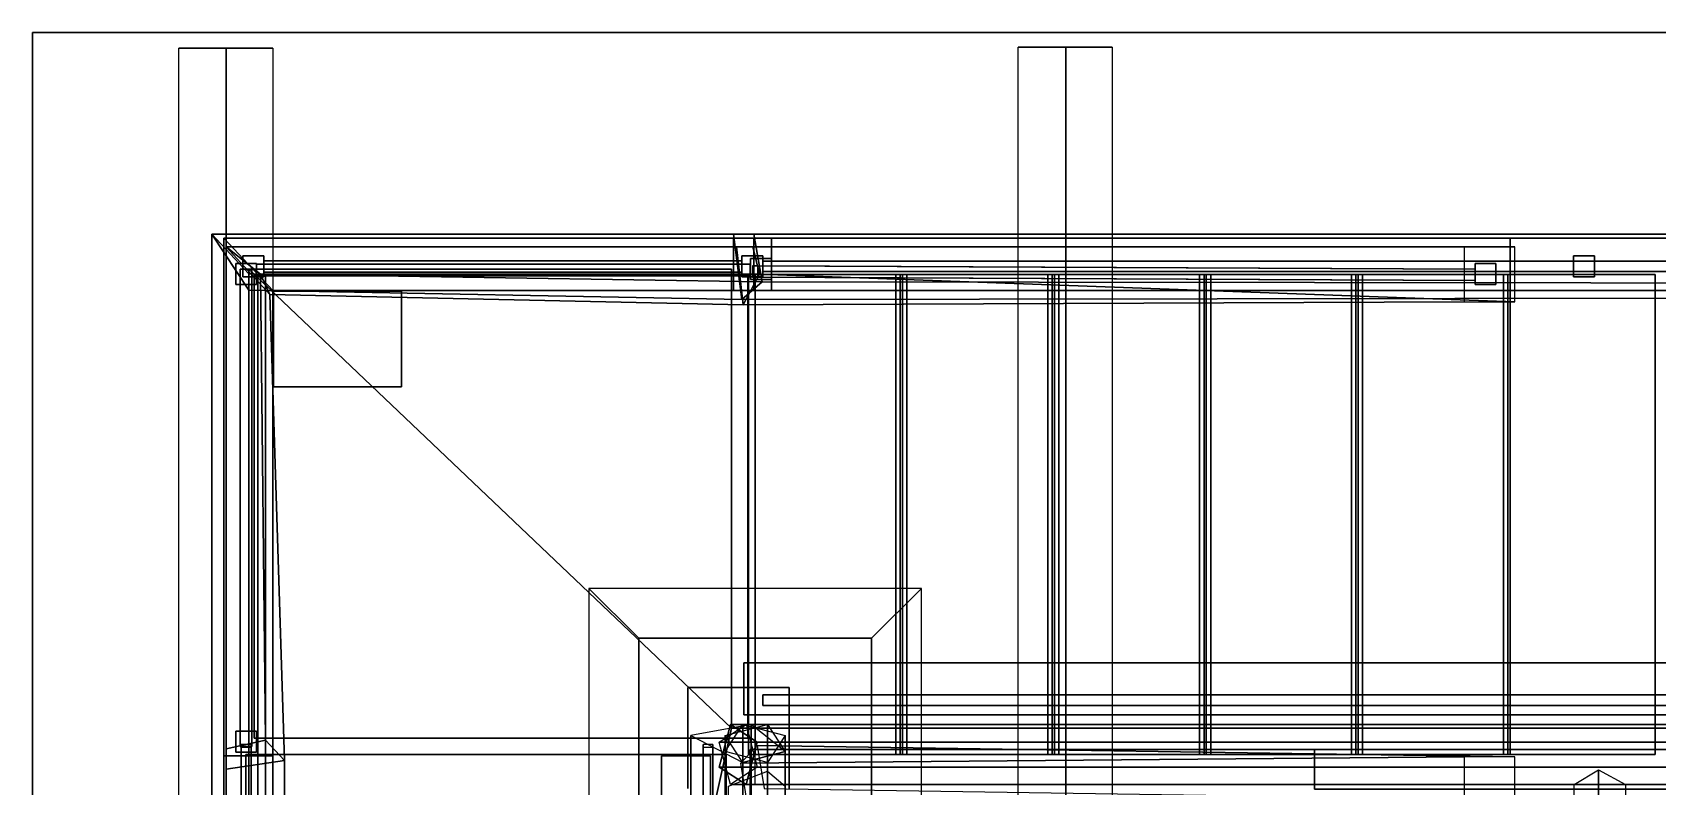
# Model space of a CAD drawing. Extents: x -2.11 to 2.11, y -2.11 to 2.11.
# Drawn here: x -2.111 to 0.096, y 1.086 to 2.111 of the extents above; entities that cross this region are included whole.
import ezdxf

# ---------------------------------------------------------------- set-up
doc = ezdxf.new("R2010")
doc.units = 0

msp = doc.modelspace()

# ---------------------------------------------------------------- linework, layer by layer
for points in [[(-2.1109, 2.1109, 8.2671), (2.1109, 2.1109, 8.2671), (2.1109, -2.111, 8.2671), (-2.1109, -2.111, 8.2671)], [(-2.1109, 2.1109, 8.3197), (-2.1109, 2.1109, 8.2671), (-2.1109, -2.111, 8.2671), (-2.1109, -2.111, 8.3197)], [(-2.1109, 2.1109, 8.2671), (-2.1109, 2.1109, 8.3197), (2.1109, 2.1109, 8.3197), (2.1109, 2.1109, 8.2671)], [(2.1109, 2.1109, 8.3197), (-2.1109, 2.1109, 8.3197), (-2.1109, -2.111, 8.3197), (2.1109, -2.111, 8.3197)], [(-1.9124, -2.0859, 8.2575), (-1.9124, 2.0894, 8.2575), (-1.8478, 2.0894, 8.2093), (-1.8478, -2.0859, 8.2093)], [(-1.8478, 2.0894, 8.2093), (-1.9124, 2.0894, 8.2575), (-1.7847, 2.0894, 8.2575)], [(-1.8478, -2.0859, 8.2093), (-1.8478, 2.0894, 8.2093), (-1.7847, 2.0894, 8.2575), (-1.7847, -2.0859, 8.2575)], [(-0.7723, -2.0845, 8.2635), (-0.7723, 2.0908, 8.2635), (-0.7076, 2.0908, 8.2152), (-0.7076, -2.0845, 8.2152)], [(-0.7076, 2.0908, 8.2152), (-0.7723, 2.0908, 8.2635), (-0.6445, 2.0908, 8.2635)], [(-0.7076, -2.0845, 8.2152), (-0.7076, 2.0908, 8.2152), (-0.6445, 2.0908, 8.2635), (-0.6445, -2.0845, 8.2635)], [(-1.1312, 1.8369, 6.4598), (-1.8674, 1.8369, 6.4598), (-1.8171, 1.7829, 6.4799), (-1.1199, 1.772, 6.4758)], [(-1.1588, 1.8369, 6.4155), (-1.8674, 1.8369, 6.4115), (-1.8674, 1.8369, 6.4598), (-1.1312, 1.8369, 6.4598)], [(-1.1475, 1.7479, 6.4332), (-1.8171, 1.7606, 6.4568), (-1.8674, 1.8369, 6.4115), (-1.1588, 1.8369, 6.4155)], [(-1.8674, 1.8369, 6.4598), (-1.8674, -1.8728, 6.4598), (-1.8171, -1.7767, 6.4799), (-1.8171, 1.7829, 6.4799)], [(-1.8674, 1.8369, 6.4115), (-1.8674, -1.8728, 6.4115), (-1.8674, -1.8728, 6.4598), (-1.8674, 1.8369, 6.4598)], [(-1.8171, 1.7606, 6.4568), (-1.8171, -1.7767, 6.4568), (-1.8674, -1.8728, 6.4115), (-1.8674, 1.8369, 6.4115)], [(1.1003, 1.8369, 5.1069), (-1.1588, 1.8369, 6.4155), (-1.1312, 1.8369, 6.4598), (1.1305, 1.8369, 5.1504)], [(1.1116, 1.751, 5.1237), (-1.1475, 1.7479, 6.4332), (-1.1588, 1.8369, 6.4155), (1.1003, 1.8369, 5.1069)], [(1.1305, 1.8369, 5.1504), (-1.1312, 1.8369, 6.4598), (-1.1199, 1.772, 6.4758), (1.1305, 1.7691, 5.1672)], [(-1.1074, 1.8312, 1.8021), (-1.8513, 1.8312, 1.8021), (-1.7846, 1.7604, 1.8021), (-1.1074, 1.7604, 1.8021)], [(-1.1074, 1.8312, 1.7404), (-1.8513, 1.8312, 1.7378), (-1.8513, 1.8312, 1.8021), (-1.1074, 1.8312, 1.8021)], [(-1.1074, 1.7604, 1.7404), (-1.7846, 1.7604, 1.7378), (-1.8513, 1.8312, 1.7378), (-1.1074, 1.8312, 1.7404)], [(-1.8513, 1.8312, 1.8021), (-1.8513, 1.1276, 1.8021), (-1.7846, 1.1276, 1.8021), (-1.7846, 1.7604, 1.8021)], [(-1.8513, 1.8312, 1.7378), (-1.8513, 1.1276, 1.742), (-1.8513, 1.1276, 1.8021), (-1.8513, 1.8312, 1.8021)], [(-1.7846, 1.7604, 1.7378), (-1.7846, 1.1276, 1.742), (-1.8513, 1.1276, 1.742), (-1.8513, 1.8312, 1.7378)], [(-1.1312, 1.8312, 7.0367), (-1.8513, 1.8312, 7.0367), (-1.7846, 1.7604, 7.0367), (-1.1312, 1.7604, 7.0367)], [(-1.1588, 1.8312, 6.9723), (-1.8513, 1.8312, 6.9723), (-1.8513, 1.8312, 7.0367), (-1.1312, 1.8312, 7.0367)], [(-1.1588, 1.7604, 6.9723), (-1.7846, 1.7604, 6.9723), (-1.8513, 1.8312, 6.9723), (-1.1588, 1.8312, 6.9723)], [(-1.8513, 1.8312, 7.0367), (-1.8513, -1.8234, 7.0367), (-1.7846, -1.7585, 7.0367), (-1.7846, 1.7604, 7.0367)], [(-1.8513, 1.8312, 6.9723), (-1.8513, -1.8234, 6.9723), (-1.8513, -1.8234, 7.0367), (-1.8513, 1.8312, 7.0367)], [(-1.7846, 1.7604, 6.9723), (-1.7846, -1.7585, 6.9723), (-1.8513, -1.8234, 6.9723), (-1.8513, 1.8312, 6.9723)], [(-1.1328, 1.8195, 1.2243), (-1.8479, 1.8195, 1.2254), (-1.8012, 1.7824, 1.2454), (-1.1235, 1.7824, 1.2428)], [(-1.1551, 1.8195, 1.1796), (-1.8479, 1.8195, 1.177), (-1.8479, 1.8195, 1.2254), (-1.1328, 1.8195, 1.2243)], [(-1.1459, 1.7405, 1.1981), (-1.7888, 1.7546, 1.197), (-1.8479, 1.8195, 1.177), (-1.1551, 1.8195, 1.1796)], [(-1.8479, 1.8195, 1.2254), (-1.8479, 1.1375, 1.2236), (-1.7944, 1.1493, 1.2412), (-1.8012, 1.7824, 1.2454)], [(-1.8479, 1.8195, 1.177), (-1.8479, 1.1095, 1.1812), (-1.8479, 1.1375, 1.2236), (-1.8479, 1.8195, 1.2254)], [(-1.7888, 1.7546, 1.197), (-1.7685, 1.1213, 1.1988), (-1.8479, 1.1095, 1.1812), (-1.8479, 1.8195, 1.177)], [(1.11, 1.8312, 5.6766), (-1.1588, 1.8312, 6.9723), (-1.1312, 1.8312, 7.0367), (1.1377, 1.8312, 5.728)], [(1.11, 1.7604, 5.6766), (-1.1588, 1.7604, 6.9723), (-1.1588, 1.8312, 6.9723), (1.11, 1.8312, 5.6766)], [(-0.1666, 1.8195, 0.6715), (-1.1551, 1.8195, 1.1796), (-1.1328, 1.8195, 1.2243), (-0.0979, 1.8195, 0.6715)], [(-0.1666, 1.7446, 0.6715), (-1.1459, 1.7405, 1.1981), (-1.1551, 1.8195, 1.1796), (-0.1666, 1.8195, 0.6715)], [(-0.0979, 1.8195, 0.6715), (-1.1328, 1.8195, 1.2243), (-1.1235, 1.7824, 1.2428), (-0.0979, 1.7446, 0.6715)], [(1.1377, 1.8312, 5.728), (-1.1312, 1.8312, 7.0367), (-1.1312, 1.7604, 7.0367), (1.1377, 1.7604, 5.728)], [(-0.1044, 1.8312, 1.2131), (-1.1074, 1.8312, 1.8021), (-1.1074, 1.7604, 1.8021), (-0.1044, 1.7604, 1.2131)], [(-0.1044, 1.8312, 1.1499), (-1.1074, 1.8312, 1.7404), (-1.1074, 1.8312, 1.8021), (-0.1044, 1.8312, 1.2131)], [(-0.1044, 1.7604, 1.1499), (-1.1074, 1.7604, 1.7404), (-1.1074, 1.8312, 1.7404), (-0.1044, 1.8312, 1.1499)], [(-0.1044, 1.7604, 1.2131), (-0.1044, 1.7604, 1.1499), (-0.1044, 1.8312, 1.1499), (-0.1044, 1.8312, 1.2131)], [(-1.835, 1.7684, 1.2166), (-1.835, 1.7684, 1.7378), (-1.835, 1.7968, 1.7378), (-1.835, 1.7968, 1.2166)], [(-1.8066, 1.7968, 1.7378), (-1.8066, 1.7968, 1.2166), (-1.835, 1.7968, 1.2166), (-1.835, 1.7968, 1.7378)], [(-1.8287, 1.7891, 1.3103), (-1.8287, 1.1405, 1.3103), (-1.8287, 1.1405, 1.4515), (-1.8287, 1.7891, 1.4515)], [(-1.8287, 1.7891, 1.4515), (-1.8287, 1.1405, 1.4515), (-1.813, 1.1405, 1.4515), (-1.813, 1.7891, 1.4515)], [(-1.8287, 1.1405, 1.3103), (-1.8287, 1.7891, 1.3103), (-1.813, 1.7891, 1.3103), (-1.813, 1.1405, 1.3103)], [(-1.8287, 1.1405, 1.4877), (-1.8287, 1.7891, 1.4877), (-1.813, 1.7891, 1.4877), (-1.813, 1.1405, 1.4877)], [(-1.8287, 1.7891, 1.629), (-1.8287, 1.1405, 1.629), (-1.813, 1.1405, 1.629), (-1.813, 1.7891, 1.629)], [(-1.8287, 1.7891, 1.4877), (-1.8287, 1.1405, 1.4877), (-1.8287, 1.1405, 1.629), (-1.8287, 1.7891, 1.629)], [(-1.8253, 1.7787, 6.4747), (-1.8253, 1.7787, 7.0103), (-1.8253, 1.8071, 7.0103), (-1.8253, 1.8071, 6.4653)], [(-1.7969, 1.8071, 7.0103), (-1.7969, 1.8071, 6.464), (-1.8253, 1.8071, 6.4653), (-1.8253, 1.8071, 7.0103)], [(-1.8171, -1.7767, 6.4449), (-1.8171, -1.7767, 6.5051), (-1.8171, 1.7892, 6.5051), (-1.8171, 1.7892, 6.4449)], [(-1.8171, 1.7892, 6.4449), (-1.8171, 1.7892, 6.5051), (-1.1615, 1.7892, 6.5051), (-1.1615, 1.7892, 6.4449)], [(-1.1615, 1.7892, 6.4449), (-1.1615, 1.1656, 6.4449), (-1.8171, 1.7892, 6.4449)], [(-1.1615, 1.1656, 6.5051), (-1.1615, 1.7892, 6.5051), (-1.8171, 1.7892, 6.5051)], [(-1.8171, 1.7892, 6.4449), (-1.1615, 1.1656, 6.4449), (-1.8171, -1.7767, 6.4449)], [(-1.8171, 1.7892, 6.5051), (-1.8171, -1.7767, 6.5051), (-1.1615, 1.1656, 6.5051)], [(-1.813, 1.7891, 1.4515), (-1.813, 1.1405, 1.4515), (-1.813, 1.1405, 1.3103), (-1.813, 1.7891, 1.3103)], [(-1.813, 1.7891, 1.629), (-1.813, 1.1405, 1.629), (-1.813, 1.1405, 1.4877), (-1.813, 1.7891, 1.4877)], [(-1.8066, 1.7968, 1.2166), (-1.8066, 1.7968, 1.7378), (-1.8066, 1.7684, 1.7378), (-1.8066, 1.7684, 1.2166)], [(-1.8066, 1.7801, 1.4768), (-1.1364, 1.7801, 1.4768), (-1.1364, 1.7958, 1.4768), (-1.8066, 1.7958, 1.4768)], [(-1.8066, 1.7958, 1.4768), (-1.1364, 1.7958, 1.4768), (-1.1364, 1.7958, 1.3356), (-1.8066, 1.7958, 1.3356)], [(-1.1364, 1.7801, 1.3356), (-1.8066, 1.7801, 1.3356), (-1.8066, 1.7958, 1.3356), (-1.1364, 1.7958, 1.3356)], [(-1.1364, 1.7801, 1.513), (-1.8066, 1.7801, 1.513), (-1.8066, 1.7958, 1.513), (-1.1364, 1.7958, 1.513)], [(-1.8066, 1.7958, 1.6543), (-1.1364, 1.7958, 1.6543), (-1.1364, 1.7958, 1.513), (-1.8066, 1.7958, 1.513)], [(-1.8066, 1.7801, 1.6543), (-1.1364, 1.7801, 1.6543), (-1.1364, 1.7958, 1.6543), (-1.8066, 1.7958, 1.6543)], [(-1.7969, 1.8071, 6.464), (-1.7969, 1.8071, 7.0103), (-1.7969, 1.7787, 7.0103), (-1.7969, 1.7787, 6.4763)], [(-1.7969, 1.785, 6.7113), (-1.1476, 1.785, 6.7113), (-1.1476, 1.8007, 6.7113), (-1.7969, 1.8007, 6.7113)], [(-1.7969, 1.8007, 6.7113), (-1.1476, 1.8007, 6.7113), (-1.1476, 1.8007, 6.57), (-1.7969, 1.8007, 6.57)], [(-1.1476, 1.785, 6.57), (-1.7969, 1.785, 6.57), (-1.7969, 1.8007, 6.57), (-1.1476, 1.8007, 6.57)], [(-1.1476, 1.785, 6.7475), (-1.7969, 1.785, 6.7475), (-1.7969, 1.8007, 6.7475), (-1.1476, 1.8007, 6.7475)], [(-1.7969, 1.8007, 6.8887), (-1.1476, 1.8007, 6.8887), (-1.1476, 1.8007, 6.7475), (-1.7969, 1.8007, 6.7475)], [(-1.7969, 1.785, 6.8887), (-1.1476, 1.785, 6.8887), (-1.1476, 1.8007, 6.8887), (-1.7969, 1.8007, 6.8887)], [(-1.1615, 1.7892, 6.4449), (-1.1615, 1.7892, 6.5051), (-1.1615, 1.1656, 6.5051), (-1.1615, 1.1656, 6.4449)], [(-1.1476, 1.7787, 6.4516), (-1.1476, 1.7787, 7.0103), (-1.1476, 1.8071, 7.0103), (-1.1476, 1.8071, 6.4516)], [(-1.1192, 1.8071, 7.0103), (-1.1192, 1.8071, 6.4516), (-1.1476, 1.8071, 6.4516), (-1.1476, 1.8071, 7.0103)], [(-1.1358, 1.7752, 1.2166), (-1.1358, 1.7752, 1.7404), (-1.1358, 1.8036, 1.7404), (-1.1358, 1.8036, 1.2166)], [(-1.1074, 1.8036, 1.7404), (-1.1074, 1.8036, 1.2166), (-1.1358, 1.8036, 1.2166), (-1.1358, 1.8036, 1.7404)], [(-1.1332, 1.7782, 1.5594), (-0.1519, 1.7737, 0.9824), (-0.1519, 1.7894, 0.9824), (-1.1332, 1.7939, 1.5594)], [(-1.1332, 1.7939, 1.5594), (-0.1519, 1.7894, 0.9824), (-0.1519, 1.7894, 0.8286), (-1.1258, 1.7939, 1.4027)], [(-0.1519, 1.7737, 0.8286), (-1.1258, 1.7782, 1.4027), (-1.1258, 1.7939, 1.4027), (-0.1519, 1.7894, 0.8286)], [(-1.1192, 1.8071, 6.4516), (-1.1192, 1.8071, 7.0103), (-1.1192, 1.7787, 7.0103), (-1.1192, 1.7787, 6.4516)], [(-1.1192, 1.7999, 6.8836), (1.1114, 1.7999, 5.5689), (1.1114, 1.7999, 5.4279), (-1.1192, 1.7999, 6.7406)], [(-1.1192, 1.7999, 6.7406), (1.1114, 1.7999, 5.4279), (1.1114, 1.7858, 5.4279), (-1.1192, 1.7858, 6.7406)], [(1.1114, 1.7999, 5.5689), (-1.1192, 1.7999, 6.8836), (-1.1192, 1.7858, 6.8836), (1.1114, 1.7858, 5.5689)], [(-1.1192, 1.7999, 6.6967), (1.1114, 1.7999, 5.3819), (1.1114, 1.7999, 5.2409), (-1.1192, 1.7999, 6.5537)], [(-1.1192, 1.7999, 6.5537), (1.1114, 1.7999, 5.2409), (1.1114, 1.7858, 5.2409), (-1.1192, 1.7858, 6.5537)], [(1.1114, 1.7999, 5.3819), (-1.1192, 1.7999, 6.6967), (-1.1192, 1.7858, 6.6967), (1.1114, 1.7858, 5.3819)], [(-1.1074, 1.8036, 1.2166), (-1.1074, 1.8036, 1.7404), (-1.1074, 1.7752, 1.7404), (-1.1074, 1.7752, 1.2166)], [(-0.1519, 1.7684, 0.6715), (-0.1519, 1.7684, 1.1788), (-0.1519, 1.7968, 1.1779), (-0.1519, 1.7968, 0.6715)], [(-0.1235, 1.7968, 1.1617), (-0.1235, 1.7968, 0.6715), (-0.1519, 1.7968, 0.6715), (-0.1519, 1.7968, 1.1779)], [(-0.1235, 1.7968, 0.6715), (-0.1235, 1.7968, 1.1617), (-0.1235, 1.7684, 1.1617), (-0.1235, 1.7684, 0.6715)], [(-0.0181, 1.7787, 5.8059), (-0.0181, 1.7787, 6.356), (-0.0181, 1.8071, 6.356), (-0.0181, 1.8071, 5.8059)], [(0.0103, 1.8071, 6.356), (0.0103, 1.8071, 5.8059), (-0.0181, 1.8071, 5.8059), (-0.0181, 1.8071, 6.356)], [(0.0103, 1.8071, 5.8059), (0.0103, 1.8071, 6.356), (0.0103, 1.7787, 6.356), (0.0103, 1.7787, 5.8059)], [(-1.8066, 1.7684, 1.2166), (-1.8066, 1.7684, 1.7378), (-1.835, 1.7684, 1.7378), (-1.835, 1.7684, 1.2166)], [(-1.7969, 1.7787, 6.4763), (-1.7969, 1.7787, 7.0103), (-1.8253, 1.7787, 7.0103), (-1.8253, 1.7787, 6.4747)], [(-1.1475, 1.7479, 6.4332), (-1.1199, 1.772, 6.4758), (-1.8171, 1.7829, 6.4799), (-1.8171, 1.7606, 6.4568)], [(-1.8051, 1.7787, 6.7456), (-1.8051, -1.7748, 6.7456), (-1.817, -1.7748, 6.7456), (-1.817, 1.7787, 6.7456)], [(-1.817, 1.7787, 6.7456), (-1.817, -1.7748, 6.7456), (-1.817, -1.7748, 6.8845), (-1.817, 1.7787, 6.8845)], [(-1.8051, -1.7748, 6.8845), (-1.8051, 1.7787, 6.8845), (-1.817, 1.7787, 6.8845), (-1.817, -1.7748, 6.8845)], [(-1.8051, 1.7787, 6.5706), (-1.8051, -1.7748, 6.5706), (-1.817, -1.7748, 6.5706), (-1.817, 1.7787, 6.5706)], [(-1.817, 1.7787, 6.5706), (-1.817, -1.7748, 6.5706), (-1.817, -1.7748, 6.7095), (-1.817, 1.7787, 6.7095)], [(-1.8051, -1.7748, 6.7095), (-1.8051, 1.7787, 6.7095), (-1.817, 1.7787, 6.7095), (-1.817, -1.7748, 6.7095)], [(-1.1393, 1.7818, 1.1793), (-1.1393, 1.1517, 1.1793), (-1.8099, 1.1517, 1.1793), (-1.8099, 1.7818, 1.1793)], [(-1.8099, 1.1517, 1.1793), (-1.7944, 1.1517, 1.236), (-1.7944, 1.7818, 1.236), (-1.8099, 1.7818, 1.1793)], [(-1.8099, 1.7818, 1.1793), (-1.7944, 1.7818, 1.236), (-1.1393, 1.7818, 1.236), (-1.1393, 1.7818, 1.1793)], [(-1.8066, 1.7801, 1.3356), (-1.1364, 1.7801, 1.3356), (-1.1364, 1.7801, 1.4768), (-1.8066, 1.7801, 1.4768)], [(-1.8066, 1.7801, 1.513), (-1.1364, 1.7801, 1.513), (-1.1364, 1.7801, 1.6543), (-1.8066, 1.7801, 1.6543)], [(-1.8051, 1.7787, 6.8845), (-1.8051, -1.7748, 6.8845), (-1.8051, -1.7748, 6.7456), (-1.8051, 1.7787, 6.7456)], [(-1.8051, 1.7787, 6.7095), (-1.8051, -1.7748, 6.7095), (-1.8051, -1.7748, 6.5706), (-1.8051, 1.7787, 6.5706)], [(-1.1235, 1.7824, 1.2428), (-1.8012, 1.7824, 1.2454), (-1.7888, 1.7546, 1.197), (-1.1459, 1.7405, 1.1981)], [(-1.8012, 1.7824, 1.2454), (-1.7944, 1.1493, 1.2412), (-1.7685, 1.1213, 1.1988), (-1.7888, 1.7546, 1.197)], [(-1.7969, 1.785, 6.57), (-1.1476, 1.785, 6.57), (-1.1476, 1.785, 6.7113), (-1.7969, 1.785, 6.7113)], [(-1.7969, 1.785, 6.7475), (-1.1476, 1.785, 6.7475), (-1.1476, 1.785, 6.8887), (-1.7969, 1.785, 6.8887)], [(-1.1393, 1.1517, 1.236), (-1.1393, 1.7818, 1.236), (-1.7944, 1.7818, 1.236), (-1.7944, 1.1517, 1.236)], [(-1.1192, 1.7787, 6.4516), (-1.1192, 1.7787, 7.0103), (-1.1476, 1.7787, 7.0103), (-1.1476, 1.7787, 6.4516)], [(1.1305, 1.7691, 5.1672), (-1.1199, 1.772, 6.4758), (-1.1475, 1.7479, 6.4332), (1.1116, 1.751, 5.1237)], [(-0.0979, 1.7446, 0.6715), (-1.1235, 1.7824, 1.2428), (-1.1459, 1.7405, 1.1981), (-0.1666, 1.7446, 0.6715)], [(-1.1393, 1.7818, 1.1793), (-1.1393, 1.7818, 1.236), (-1.1393, 1.1517, 1.236), (-1.1393, 1.1517, 1.1793)], [(-1.1386, 1.1295, 6.3999), (-1.1386, 1.782, 6.3999), (-0.9384, 1.782, 6.3999), (-0.9384, 1.1295, 6.3999)], [(-1.1386, 1.1295, 6.3999), (-1.1386, 1.1295, 6.4494), (-1.1386, 1.782, 6.4494), (-1.1386, 1.782, 6.3999)], [(-1.1386, 1.782, 6.4494), (-1.1386, 1.1295, 6.4494), (-0.9384, 1.1295, 6.4494), (-0.9384, 1.782, 6.4494)], [(-1.1386, 1.782, 6.3999), (-1.1386, 1.782, 6.4494), (-0.9384, 1.782, 6.4494), (-0.9384, 1.782, 6.3999)], [(-1.1074, 1.7752, 1.2166), (-1.1074, 1.7752, 1.7404), (-1.1358, 1.7752, 1.7404), (-1.1358, 1.7752, 1.2166)], [(-1.1258, 1.7782, 1.4027), (-0.1519, 1.7737, 0.8286), (-0.1519, 1.7737, 0.9824), (-1.1332, 1.7782, 1.5594)], [(-0.9294, 1.7819, 1.1298), (-0.9294, 1.1295, 1.1298), (-1.1296, 1.1295, 1.1298), (-1.1296, 1.7819, 1.1298)], [(-1.1296, 1.1295, 1.1298), (-1.1296, 1.1295, 1.1793), (-1.1296, 1.7819, 1.1793), (-1.1296, 1.7819, 1.1298)], [(-1.1296, 1.7819, 1.1298), (-1.1296, 1.7819, 1.1793), (-0.9294, 1.7819, 1.1793), (-0.9294, 1.7819, 1.1298)], [(-0.9294, 1.1295, 1.1793), (-0.9294, 1.7819, 1.1793), (-1.1296, 1.7819, 1.1793), (-1.1296, 1.1295, 1.1793)], [(-1.1192, 1.7858, 6.7406), (1.1114, 1.7858, 5.4279), (1.1114, 1.7858, 5.5689), (-1.1192, 1.7858, 6.8836)], [(-1.1192, 1.7858, 6.5537), (1.1114, 1.7858, 5.2409), (1.1114, 1.7858, 5.3819), (-1.1192, 1.7858, 6.6967)], [(-0.9384, 1.782, 6.3999), (-0.9384, 1.782, 6.4494), (-0.9384, 1.1295, 6.4494), (-0.9384, 1.1295, 6.3999)], [(-0.9324, 1.1295, 6.2762), (-0.9324, 1.782, 6.2762), (-0.7321, 1.782, 6.2762), (-0.7321, 1.1295, 6.2762)], [(-0.9324, 1.1295, 6.2762), (-0.9324, 1.1295, 6.3257), (-0.9324, 1.782, 6.3257), (-0.9324, 1.782, 6.2762)], [(-0.9324, 1.782, 6.3257), (-0.9324, 1.1295, 6.3257), (-0.7321, 1.1295, 6.3257), (-0.7321, 1.782, 6.3257)], [(-0.9324, 1.782, 6.2762), (-0.9324, 1.782, 6.3257), (-0.7321, 1.782, 6.3257), (-0.7321, 1.782, 6.2762)], [(-0.9294, 1.7819, 1.1298), (-0.9294, 1.7819, 1.1793), (-0.9294, 1.1295, 1.1793), (-0.9294, 1.1295, 1.1298)], [(-0.7231, 1.7819, 1.016), (-0.7231, 1.1295, 1.016), (-0.9234, 1.1295, 1.016), (-0.9234, 1.7819, 1.016)], [(-0.9234, 1.1295, 1.016), (-0.9234, 1.1295, 1.0655), (-0.9234, 1.7819, 1.0655), (-0.9234, 1.7819, 1.016)], [(-0.9234, 1.7819, 1.016), (-0.9234, 1.7819, 1.0655), (-0.7231, 1.7819, 1.0655), (-0.7231, 1.7819, 1.016)], [(-0.7231, 1.1295, 1.0655), (-0.7231, 1.7819, 1.0655), (-0.9234, 1.7819, 1.0655), (-0.9234, 1.1295, 1.0655)], [(-0.7321, 1.782, 6.2762), (-0.7321, 1.782, 6.3257), (-0.7321, 1.1295, 6.3257), (-0.7321, 1.1295, 6.2762)], [(-0.7261, 1.1295, 6.1525), (-0.7261, 1.782, 6.1525), (-0.5259, 1.782, 6.1525), (-0.5259, 1.1295, 6.1525)], [(-0.7261, 1.1295, 6.1525), (-0.7261, 1.1295, 6.202), (-0.7261, 1.782, 6.202), (-0.7261, 1.782, 6.1525)], [(-0.7261, 1.782, 6.202), (-0.7261, 1.1295, 6.202), (-0.5259, 1.1295, 6.202), (-0.5259, 1.782, 6.202)], [(-0.7261, 1.782, 6.1525), (-0.7261, 1.782, 6.202), (-0.5259, 1.782, 6.202), (-0.5259, 1.782, 6.1525)], [(-0.7231, 1.7819, 1.016), (-0.7231, 1.7819, 1.0655), (-0.7231, 1.1295, 1.0655), (-0.7231, 1.1295, 1.016)], [(-0.5169, 1.7819, 0.9022), (-0.5169, 1.1295, 0.9022), (-0.7171, 1.1295, 0.9022), (-0.7171, 1.7819, 0.9022)], [(-0.7171, 1.1295, 0.9022), (-0.7171, 1.1295, 0.9517), (-0.7171, 1.7819, 0.9517), (-0.7171, 1.7819, 0.9022)], [(-0.7171, 1.7819, 0.9022), (-0.7171, 1.7819, 0.9517), (-0.5169, 1.7819, 0.9517), (-0.5169, 1.7819, 0.9022)], [(-0.5169, 1.1295, 0.9517), (-0.5169, 1.7819, 0.9517), (-0.7171, 1.7819, 0.9517), (-0.7171, 1.1295, 0.9517)], [(-0.5259, 1.782, 6.1525), (-0.5259, 1.782, 6.202), (-0.5259, 1.1295, 6.202), (-0.5259, 1.1295, 6.1525)], [(-0.5199, 1.1295, 6.0288), (-0.5199, 1.782, 6.0288), (-0.3196, 1.782, 6.0288), (-0.3196, 1.1295, 6.0288)], [(-0.5199, 1.1295, 6.0288), (-0.5199, 1.1295, 6.0783), (-0.5199, 1.782, 6.0783), (-0.5199, 1.782, 6.0288)], [(-0.5199, 1.782, 6.0783), (-0.5199, 1.1295, 6.0783), (-0.3196, 1.1295, 6.0783), (-0.3196, 1.782, 6.0783)], [(-0.5199, 1.782, 6.0288), (-0.5199, 1.782, 6.0783), (-0.3196, 1.782, 6.0783), (-0.3196, 1.782, 6.0288)], [(-0.5169, 1.7819, 0.9022), (-0.5169, 1.7819, 0.9517), (-0.5169, 1.1295, 0.9517), (-0.5169, 1.1295, 0.9022)], [(-0.3106, 1.7819, 0.7884), (-0.3106, 1.1295, 0.7884), (-0.5109, 1.1295, 0.7884), (-0.5109, 1.7819, 0.7884)], [(-0.5109, 1.1295, 0.7884), (-0.5109, 1.1295, 0.8379), (-0.5109, 1.7819, 0.8379), (-0.5109, 1.7819, 0.7884)], [(-0.5109, 1.7819, 0.7884), (-0.5109, 1.7819, 0.8379), (-0.3106, 1.7819, 0.8379), (-0.3106, 1.7819, 0.7884)], [(-0.3106, 1.1295, 0.8379), (-0.3106, 1.7819, 0.8379), (-0.5109, 1.7819, 0.8379), (-0.5109, 1.1295, 0.8379)], [(-0.3196, 1.782, 6.0288), (-0.3196, 1.782, 6.0783), (-0.3196, 1.1295, 6.0783), (-0.3196, 1.1295, 6.0288)], [(-0.3136, 1.1295, 5.9051), (-0.3136, 1.782, 5.9051), (-0.1134, 1.782, 5.9051), (-0.1134, 1.1295, 5.9051)], [(-0.3136, 1.1295, 5.9051), (-0.3136, 1.1295, 5.9546), (-0.3136, 1.782, 5.9546), (-0.3136, 1.782, 5.9051)], [(-0.3136, 1.782, 5.9546), (-0.3136, 1.1295, 5.9546), (-0.1134, 1.1295, 5.9546), (-0.1134, 1.782, 5.9546)], [(-0.3136, 1.782, 5.9051), (-0.3136, 1.782, 5.9546), (-0.1134, 1.782, 5.9546), (-0.1134, 1.782, 5.9051)], [(-0.3106, 1.7819, 0.7884), (-0.3106, 1.7819, 0.8379), (-0.3106, 1.1295, 0.8379), (-0.3106, 1.1295, 0.7884)], [(-0.3046, 1.1295, 0.6715), (-0.3046, 1.1295, 0.7241), (-0.3046, 1.7819, 0.7241), (-0.3046, 1.7819, 0.6715)], [(-0.3046, 1.7819, 0.6715), (-0.3046, 1.7819, 0.7241), (-0.1044, 1.7819, 0.7241), (-0.1044, 1.7819, 0.6715)], [(-0.1044, 1.1295, 0.7241), (-0.1044, 1.7819, 0.7241), (-0.3046, 1.7819, 0.7241), (-0.3046, 1.1295, 0.7241)], [(-0.1235, 1.7684, 0.6715), (-0.1235, 1.7684, 1.1617), (-0.1519, 1.7684, 1.1788), (-0.1519, 1.7684, 0.6715)], [(-0.1134, 1.782, 5.9051), (-0.1134, 1.782, 5.9546), (-0.1134, 1.1295, 5.9546), (-0.1134, 1.1295, 5.9051)], [(-0.1074, 1.1295, 5.7814), (-0.1074, 1.782, 5.7814), (0.0929, 1.782, 5.7814), (0.0929, 1.1295, 5.7814)], [(-0.1074, 1.1295, 5.7814), (-0.1074, 1.1295, 5.8309), (-0.1074, 1.782, 5.8309), (-0.1074, 1.782, 5.7814)], [(-0.1074, 1.782, 5.8309), (-0.1074, 1.1295, 5.8309), (0.0929, 1.1295, 5.8309), (0.0929, 1.782, 5.8309)], [(-0.1074, 1.782, 5.7814), (-0.1074, 1.782, 5.8309), (0.0929, 1.782, 5.8309), (0.0929, 1.782, 5.7814)], [(-0.1044, 1.7819, 0.6715), (-0.1044, 1.7819, 0.7241), (-0.1044, 1.1295, 0.7241), (-0.1044, 1.1295, 0.6715)], [(0.0103, 1.7787, 5.8059), (0.0103, 1.7787, 6.356), (-0.0181, 1.7787, 6.356), (-0.0181, 1.7787, 5.8059)], [(0.0929, 1.782, 5.7814), (0.0929, 1.782, 5.8309), (0.0929, 1.1295, 5.8309), (0.0929, 1.1295, 5.7814)], [(-1.1074, 1.7604, 1.8021), (-1.7846, 1.7604, 1.8021), (-1.7846, 1.7604, 1.7378), (-1.1074, 1.7604, 1.7404)], [(-1.7846, 1.7604, 1.8021), (-1.7846, 1.1276, 1.8021), (-1.7846, 1.1276, 1.742), (-1.7846, 1.7604, 1.7378)], [(-1.1312, 1.7604, 7.0367), (-1.7846, 1.7604, 7.0367), (-1.7846, 1.7604, 6.9723), (-1.1588, 1.7604, 6.9723)], [(-1.7846, 1.7604, 7.0367), (-1.7846, -1.7585, 7.0367), (-1.7846, -1.7585, 6.9723), (-1.7846, 1.7604, 6.9723)], [(-1.6099, 1.7593, 8.2671), (-1.6099, 1.7593, 0.6715), (-1.7837, 1.7593, 0.6715), (-1.7837, 1.7593, 8.2671)], [(-1.7837, 1.6292, 0.6715), (-1.7837, 1.6292, 8.2671), (-1.7837, 1.7593, 8.2671), (-1.7837, 1.7593, 0.6715)], [(-1.6099, 1.7593, 0.6715), (-1.6099, 1.7593, 8.2671), (-1.6099, 1.6292, 8.2671), (-1.6099, 1.6292, 0.6715)], [(1.1377, 1.7604, 5.728), (-1.1312, 1.7604, 7.0367), (-1.1588, 1.7604, 6.9723), (1.11, 1.7604, 5.6766)], [(-1.1074, 1.7604, 1.7404), (-0.1044, 1.7604, 1.1499), (-0.1044, 1.7604, 1.2131), (-1.1074, 1.7604, 1.8021)], [(-1.6099, 1.6292, 0.6715), (-1.6099, 1.6292, 8.2671), (-1.7837, 1.6292, 8.2671), (-1.7837, 1.6292, 0.6715)], [(-1.3554, 0.9036, 0.6715), (-1.2876, 0.9714, 1.0356), (-1.2876, 1.2876, 1.0356), (-1.3554, 1.3554, 0.6715)], [(-0.9714, 1.2876, 1.0356), (-0.9036, 1.3554, 0.6715), (-1.3554, 1.3554, 0.6715), (-1.2876, 1.2876, 1.0356)], [(-0.9036, 1.3554, 0.6715), (-0.9714, 1.2876, 1.0356), (-0.9714, 0.9714, 1.0356), (-0.9036, 0.9036, 0.6715)], [(-0.9714, 1.2876, 1.0356), (-1.2876, 1.2876, 1.0356), (-1.2876, 0.9714, 1.0356), (-0.9714, 0.9714, 1.0356)], [(1.1238, 1.1834, 5.6766), (-1.145, 1.1834, 6.9723), (-1.145, 1.2542, 6.9723), (1.1238, 1.2542, 5.6766)], [(1.1238, 1.2542, 5.6766), (-1.145, 1.2542, 6.9723), (-1.145, 1.2542, 7.0367), (1.1238, 1.2542, 5.728)], [(1.1238, 1.2542, 5.728), (-1.145, 1.2542, 7.0367), (-1.145, 1.1834, 7.0367), (1.1238, 1.1834, 5.728)], [(-1.145, 1.1834, 7.0367), (-1.145, 1.2542, 7.0367), (-1.145, 1.2542, 6.9723), (-1.145, 1.1834, 6.9723)], [(-1.2208, 1.2208, 1.0356), (-1.2208, 1.2208, 8.2634), (-1.0834, 1.2208, 8.2634), (-1.0834, 1.2208, 1.0356)], [(-1.2208, 1.2208, 8.2634), (-1.2208, 1.2208, 1.0356), (-1.2208, 1.0834, 1.0356), (-1.2208, 1.0834, 8.2634)], [(-1.0834, 1.2208, 1.0356), (-1.0834, 1.2208, 8.2634), (-1.0834, 1.0834, 8.2634), (-1.0834, 1.0834, 1.0356)], [(1.1114, 1.2105, 5.3819), (-1.1192, 1.2105, 6.6967), (-1.1192, 1.1963, 6.6967), (1.1114, 1.1963, 5.3819)], [(-1.1192, 1.2105, 6.5537), (1.1114, 1.2105, 5.2409), (1.1114, 1.1963, 5.2409), (-1.1192, 1.1963, 6.5537)], [(-1.1192, 1.2105, 6.6967), (1.1114, 1.2105, 5.3819), (1.1114, 1.2105, 5.2409), (-1.1192, 1.2105, 6.5537)], [(1.1114, 1.2105, 5.5689), (-1.1192, 1.2105, 6.8836), (-1.1192, 1.1963, 6.8836), (1.1114, 1.1963, 5.5689)], [(-1.1192, 1.2105, 6.7406), (1.1114, 1.2105, 5.4279), (1.1114, 1.1963, 5.4279), (-1.1192, 1.1963, 6.7406)], [(-1.1192, 1.2105, 6.8836), (1.1114, 1.2105, 5.5689), (1.1114, 1.2105, 5.4279), (-1.1192, 1.2105, 6.7406)], [(-1.1192, 1.1963, 6.5537), (1.1114, 1.1963, 5.2409), (1.1114, 1.1963, 5.3819), (-1.1192, 1.1963, 6.6967)], [(-1.1192, 1.1963, 6.7406), (1.1114, 1.1963, 5.4279), (1.1114, 1.1963, 5.5689), (-1.1192, 1.1963, 6.8836)], [(-1.2167, -1.1266, 2.5074), (-1.1348, -1.1114, 2.5617), (-1.1348, 1.1705, 1.2394), (-1.2167, 1.1554, 1.1988)], [(1.1188, 1.1702, 5.161), (-1.1632, 1.1702, 3.8387), (-1.1784, 1.1126, 3.8566), (1.1036, 1.1126, 5.179)], [(1.1188, 1.1702, 5.1357), (1.1036, 1.1126, 5.1178), (-1.1784, 1.1126, 6.4401), (-1.1632, 1.1702, 6.458)], [(1.1188, 1.1702, 2.5438), (-1.1632, 1.1702, 1.2215), (-1.1784, 1.1126, 1.2394), (1.1036, 1.1126, 2.5617)], [(1.1402, 1.1702, 2.5438), (1.1036, 1.1464, 2.5005), (-1.1784, 1.1464, 3.8229), (-1.1418, 1.1702, 3.8661)], [(-1.1702, -1.1266, 5.1357), (-1.1702, 1.1554, 6.458), (-1.1126, 1.1705, 6.4401), (-1.1126, -1.1114, 5.1178)], [(-1.1702, -1.148, 2.5438), (-1.1702, 1.1339, 3.8661), (-1.1464, 1.1705, 3.8229), (-1.1464, -1.1114, 2.5005)], [(1.1554, 1.1464, 5.1178), (-1.1266, 1.1464, 3.7954), (-1.1632, 1.1702, 3.8387), (1.1188, 1.1702, 5.161)], [(1.1554, 1.1464, 5.179), (1.1188, 1.1702, 5.1357), (-1.1632, 1.1702, 6.458), (-1.1266, 1.1464, 6.5013)], [(1.1554, 1.1464, 2.5005), (-1.1266, 1.1464, 1.1782), (-1.1632, 1.1702, 1.2215), (1.1188, 1.1702, 2.5438)], [(-1.1464, -1.1114, 2.5005), (-1.1464, 1.1705, 3.8229), (-1.0887, 1.1554, 3.8408), (-1.0887, -1.1266, 2.5185)], [(1.1238, 1.1834, 5.728), (-1.145, 1.1834, 7.0367), (-1.145, 1.1834, 6.9723), (1.1238, 1.1834, 5.6766)], [(1.1554, 1.1126, 2.5617), (1.1402, 1.1702, 2.5438), (-1.1418, 1.1702, 3.8661), (-1.1266, 1.1126, 3.8841)], [(-1.1348, -1.1114, 2.5617), (-1.0887, -1.148, 2.5185), (-1.0887, 1.1339, 1.1961), (-1.1348, 1.1705, 1.2394)], [(-1.1295, 1.1702, 6.4449), (1.1737, 1.1702, 6.4449), (1.1737, 1.1126, 6.4155), (-1.1295, 1.1126, 6.4155)], [(-1.1126, -1.1114, 5.1178), (-1.1126, 1.1705, 6.4401), (-1.0887, 1.1339, 6.4834), (-1.0887, -1.148, 5.161)], [(-1.0834, 1.1702, 5.1344), (1.0834, 1.1702, 5.1344), (1.0834, 1.1126, 5.1146), (-1.0834, 1.1126, 5.1146)], [(-1.0834, 1.1464, 5.1821), (1.0834, 1.1464, 5.1821), (1.0834, 1.1702, 5.1344), (-1.0834, 1.1702, 5.1344)], [(-1.0834, 1.1702, 3.8537), (1.0834, 1.1702, 3.8537), (1.0834, 1.1464, 3.806), (-1.0834, 1.1464, 3.806)], [(-1.0834, 1.1126, 3.8735), (1.0834, 1.1126, 3.8735), (1.0834, 1.1702, 3.8537), (-1.0834, 1.1702, 3.8537)], [(-1.0834, 1.1702, 2.5451), (1.0834, 1.1702, 2.5451), (1.0834, 1.1464, 2.4974), (-1.0834, 1.1464, 2.4974)], [(-1.0834, 1.1126, 2.5649), (1.0834, 1.1126, 2.5649), (1.0834, 1.1702, 2.5451), (-1.0834, 1.1702, 2.5451)], [(-1.0834, 1.1702, 1.2086), (1.0834, 1.1702, 1.2086), (1.0834, 1.1126, 1.1888), (-1.0834, 1.1126, 1.1888)], [(-1.0834, 1.1464, 1.2562), (1.0834, 1.1464, 1.2562), (1.0834, 1.1702, 1.2086), (-1.0834, 1.1702, 1.2086)], [(-1.8479, 1.1375, 1.2236), (-1.8479, -1.1216, 2.5323), (-1.7944, -1.1098, 2.5499), (-1.7944, 1.1493, 1.2412)], [(-1.835, 1.1328, 1.2166), (-1.835, 1.1328, 1.742), (-1.835, 1.1612, 1.742), (-1.835, 1.1612, 1.2166)], [(-1.8066, 1.1612, 1.742), (-1.8066, 1.1612, 1.2166), (-1.835, 1.1612, 1.2166), (-1.835, 1.1612, 1.742)], [(1.7698, 1.1656, 6.4449), (1.7698, -1.7735, 6.4449), (-1.8171, -1.7767, 6.4449), (-1.1615, 1.1656, 6.4449)], [(1.7698, -1.7735, 6.5051), (1.7698, 1.1656, 6.5051), (-1.1615, 1.1656, 6.5051), (-1.8171, -1.7767, 6.5051)], [(-1.1393, 1.1517, 1.1793), (-1.1393, 1.1517, 1.236), (-1.7944, 1.1517, 1.236), (-1.8099, 1.1517, 1.1793)], [(-1.8066, 1.1612, 1.2166), (-1.8066, 1.1612, 1.742), (-1.8066, 1.1328, 1.742), (-1.8066, 1.1328, 1.2166)], [(-1.7944, 1.1493, 1.2412), (-1.7944, -1.1098, 2.5499), (-1.7584, -1.1377, 2.5074), (-1.7685, 1.1213, 1.1988)], [(-1.1464, -1.1632, 2.5005), (-1.2167, -1.1266, 2.5074), (-1.2167, 1.1554, 1.1988), (-1.1464, 1.1188, 1.1782)], [(-1.1464, -1.1632, 5.179), (-1.1464, 1.1188, 6.5013), (-1.1702, 1.1554, 6.458), (-1.1702, -1.1266, 5.1357)], [(1.7698, 1.1656, 6.5051), (1.7698, 1.1656, 6.4449), (-1.1615, 1.1656, 6.4449), (-1.1615, 1.1656, 6.5051)], [(-1.0887, -1.1266, 2.5185), (-1.0887, 1.1554, 3.8408), (-1.1126, 1.1188, 3.8841), (-1.1126, -1.1632, 2.5617)], [(-1.8513, 1.1276, 1.8021), (-1.8513, -1.1265, 3.1173), (-1.7846, -1.1265, 3.1173), (-1.7846, 1.1276, 1.8021)], [(-1.8513, 1.1276, 1.742), (-1.8513, -1.1265, 3.0442), (-1.8513, -1.1265, 3.1173), (-1.8513, 1.1276, 1.8021)], [(-1.7846, 1.1276, 1.742), (-1.7846, -1.1265, 3.0442), (-1.8513, -1.1265, 3.0442), (-1.8513, 1.1276, 1.742)], [(-1.8479, 1.1095, 1.1812), (-1.8479, -1.1494, 2.4871), (-1.8479, -1.1216, 2.5323), (-1.8479, 1.1375, 1.2236)], [(-1.8066, 1.1328, 1.2166), (-1.8066, 1.1328, 1.742), (-1.835, 1.1328, 1.742), (-1.835, 1.1328, 1.2166)], [(-1.8274, -1.1189, 2.8067), (-1.8274, -1.1185, 2.9496), (-1.8274, 1.1433, 1.639), (-1.8274, 1.1396, 1.498)], [(-1.8142, 1.1433, 1.639), (-1.8274, 1.1433, 1.639), (-1.8274, -1.1185, 2.9496), (-1.8142, -1.1185, 2.9496)], [(-1.8274, -1.1191, 2.6201), (-1.8274, -1.1187, 2.7631), (-1.8274, 1.1432, 1.4524), (-1.8274, 1.1394, 1.3114)], [(-1.8142, 1.1432, 1.4524), (-1.8274, 1.1432, 1.4524), (-1.8274, -1.1187, 2.7631), (-1.8142, -1.1187, 2.7631)], [(-1.8142, -1.1189, 2.8067), (-1.8274, -1.1189, 2.8067), (-1.8274, 1.1396, 1.498), (-1.8142, 1.1396, 1.498)], [(-1.8142, -1.1191, 2.6201), (-1.8274, -1.1191, 2.6201), (-1.8274, 1.1394, 1.3114), (-1.8142, 1.1394, 1.3114)], [(-1.169, 0.9349, 1.2246), (-1.8214, 0.9349, 1.2246), (-1.8214, 1.1297, 1.2246), (-1.169, 1.1297, 1.2246)], [(-1.8214, 1.1297, 1.2246), (-1.8214, 1.1297, 1.2741), (-1.169, 1.1297, 1.2741), (-1.169, 1.1297, 1.2246)], [(-1.8214, 0.9349, 1.2741), (-1.169, 0.9349, 1.2741), (-1.169, 1.1297, 1.2741), (-1.8214, 1.1297, 1.2741)], [(-1.8214, 0.9349, 1.2246), (-1.8214, 0.9349, 1.2741), (-1.8214, 1.1297, 1.2741), (-1.8214, 1.1297, 1.2246)], [(-1.8142, -1.1185, 2.9496), (-1.8142, -1.1189, 2.8067), (-1.8142, 1.1396, 1.498), (-1.8142, 1.1433, 1.639)], [(-1.8142, -1.1187, 2.7631), (-1.8142, -1.1191, 2.6201), (-1.8142, 1.1394, 1.3114), (-1.8142, 1.1432, 1.4524)], [(-1.7846, 1.1276, 1.8021), (-1.7846, -1.1265, 3.1173), (-1.7846, -1.1265, 3.0442), (-1.7846, 1.1276, 1.742)], [(-1.1902, 1.1276, 1.742), (-1.1902, -1.1265, 3.0442), (-1.2569, -1.1265, 3.0442), (-1.2569, 1.1276, 1.742)], [(-1.2569, 1.1276, 1.742), (-1.2569, -1.1265, 3.0442), (-1.2569, -1.1265, 3.1173), (-1.2569, 1.1276, 1.8021)], [(-1.2569, 1.1276, 1.8021), (-1.2569, -1.1265, 3.1173), (-1.1902, -1.1265, 3.1173), (-1.1902, 1.1276, 1.8021)], [(-1.1902, 1.1276, 1.8021), (-1.1902, 1.1276, 1.742), (-1.2569, 1.1276, 1.742), (-1.2569, 1.1276, 1.8021)], [(-1.1869, 1.1433, 1.639), (-1.2001, 1.1433, 1.639), (-1.2001, -1.1185, 2.9496), (-1.1869, -1.1185, 2.9496)], [(-1.2001, -1.1189, 2.8067), (-1.2001, -1.1185, 2.9496), (-1.2001, 1.1433, 1.639), (-1.2001, 1.1396, 1.498)], [(-1.1869, 1.1432, 1.4524), (-1.2001, 1.1432, 1.4524), (-1.2001, -1.1187, 2.7631), (-1.1869, -1.1187, 2.7631)], [(-1.2001, -1.1191, 2.6201), (-1.2001, -1.1187, 2.7631), (-1.2001, 1.1432, 1.4524), (-1.2001, 1.1394, 1.3114)], [(-1.1869, -1.1189, 2.8067), (-1.2001, -1.1189, 2.8067), (-1.2001, 1.1396, 1.498), (-1.1869, 1.1396, 1.498)], [(-1.1869, -1.1191, 2.6201), (-1.2001, -1.1191, 2.6201), (-1.2001, 1.1394, 1.3114), (-1.1869, 1.1394, 1.3114)], [(-1.1902, 1.1276, 1.8021), (-1.1902, -1.1265, 3.1173), (-1.1902, -1.1265, 3.0442), (-1.1902, 1.1276, 1.742)], [(-1.1869, -1.1185, 2.9496), (-1.1869, -1.1189, 2.8067), (-1.1869, 1.1396, 1.498), (-1.1869, 1.1433, 1.639)], [(-1.1869, -1.1187, 2.7631), (-1.1869, -1.1191, 2.6201), (-1.1869, 1.1394, 1.3114), (-1.1869, 1.1432, 1.4524)], [(1.1036, 1.1464, 2.5005), (1.1188, 1.0887, 2.5185), (-1.1632, 1.0887, 3.8408), (-1.1784, 1.1464, 3.8229)], [(-1.1126, -1.1632, 2.5617), (-1.1126, 1.1188, 3.8841), (-1.1702, 1.1339, 3.8661), (-1.1702, -1.148, 2.5438)], [(-1.169, 1.1297, 1.2246), (-1.169, 1.1297, 1.2741), (-1.169, 0.9349, 1.2741), (-1.169, 0.9349, 1.2246)], [(-0.1666, 1.1265, 0.6715), (-1.149, 1.1177, 1.1756), (-1.1266, 1.1419, 1.2203), (-0.0979, 1.1265, 0.6715)], [(-0.1666, 1.0681, 0.6715), (-1.1397, 1.0592, 1.1941), (-1.149, 1.1177, 1.1756), (-0.1666, 1.1265, 0.6715)], [(-1.0887, -1.148, 2.5185), (-1.1464, -1.1632, 2.5005), (-1.1464, 1.1188, 1.1782), (-1.0887, 1.1339, 1.1961)], [(-1.0887, -1.148, 5.161), (-1.0887, 1.1339, 6.4834), (-1.1464, 1.1188, 6.5013), (-1.1464, -1.1632, 5.179)], [(1.1402, 1.0887, 5.1357), (-1.1418, 1.0887, 3.8134), (-1.1266, 1.1464, 3.7954), (1.1554, 1.1464, 5.1178)], [(1.1402, 1.0887, 5.161), (1.1554, 1.1464, 5.179), (-1.1266, 1.1464, 6.5013), (-1.1418, 1.0887, 6.4834)], [(1.1402, 1.0887, 2.5185), (-1.1418, 1.0887, 1.1961), (-1.1266, 1.1464, 1.1782), (1.1554, 1.1464, 2.5005)], [(-0.9384, 1.1295, 6.3999), (-0.9384, 1.1295, 6.4494), (-1.1386, 1.1295, 6.4494), (-1.1386, 1.1295, 6.3999)], [(1.1361, 1.1362, 8.2964), (0.3698, 1.1362, 7.7148), (-0.3698, 1.1362, 7.7148), (-1.1361, 1.1362, 8.2964)], [(-1.1361, 1.1362, 8.2964), (-1.1361, 0.3697, 7.7148), (-1.1361, -0.3699, 7.7148), (-1.1361, -1.1363, 8.2964)], [(-0.3698, 1.1362, 7.7148), (-0.3698, 1.1362, 7.1488), (-1.1361, 1.1362, 6.5051), (-1.1361, 1.1362, 8.2964)], [(0.3698, 1.1362, 7.1488), (1.1361, 1.1362, 6.5051), (-1.1361, 1.1362, 6.5051), (-0.3698, 1.1362, 7.1488)], [(-1.1361, 1.1362, 8.2964), (-1.1361, 1.1362, 6.5051), (-1.1361, 0.3697, 6.5051), (-1.1361, 0.3697, 7.7148)], [(-0.9294, 1.1295, 1.1298), (-0.9294, 1.1295, 1.1793), (-1.1296, 1.1295, 1.1793), (-1.1296, 1.1295, 1.1298)], [(-0.0979, 1.1265, 0.6715), (-1.1266, 1.1419, 1.2203), (-1.1174, 1.0834, 1.2388), (-0.0979, 1.0681, 0.6715)], [(-1.0834, 1.0887, 5.1623), (1.0834, 1.0887, 5.1623), (1.0834, 1.1464, 5.1821), (-1.0834, 1.1464, 5.1821)], [(-1.0834, 1.1464, 3.806), (1.0834, 1.1464, 3.806), (1.0834, 1.0887, 3.8258), (-1.0834, 1.0887, 3.8258)], [(-1.0834, 1.1464, 2.4974), (1.0834, 1.1464, 2.4974), (1.0834, 1.0887, 2.5172), (-1.0834, 1.0887, 2.5172)], [(-1.0834, 1.0887, 1.2365), (1.0834, 1.0887, 1.2365), (1.0834, 1.1464, 1.2562), (-1.0834, 1.1464, 1.2562)], [(-0.7321, 1.1295, 6.2762), (-0.7321, 1.1295, 6.3257), (-0.9324, 1.1295, 6.3257), (-0.9324, 1.1295, 6.2762)], [(-0.7231, 1.1295, 1.016), (-0.7231, 1.1295, 1.0655), (-0.9234, 1.1295, 1.0655), (-0.9234, 1.1295, 1.016)], [(-0.5259, 1.1295, 6.1525), (-0.5259, 1.1295, 6.202), (-0.7261, 1.1295, 6.202), (-0.7261, 1.1295, 6.1525)], [(-0.5169, 1.1295, 0.9022), (-0.5169, 1.1295, 0.9517), (-0.7171, 1.1295, 0.9517), (-0.7171, 1.1295, 0.9022)], [(-0.3196, 1.1295, 6.0288), (-0.3196, 1.1295, 6.0783), (-0.5199, 1.1295, 6.0783), (-0.5199, 1.1295, 6.0288)], [(-0.3106, 1.1295, 0.7884), (-0.3106, 1.1295, 0.8379), (-0.5109, 1.1295, 0.8379), (-0.5109, 1.1295, 0.7884)], [(-0.3698, 1.1362, 7.1488), (-0.3698, 1.0825, 7.1488), (0.3698, 1.0825, 7.1488), (0.3698, 1.1362, 7.1488)], [(-0.3698, 1.1362, 7.7148), (-0.3698, 1.0825, 7.7148), (-0.3698, 1.0825, 7.1488), (-0.3698, 1.1362, 7.1488)], [(-0.3698, 1.1362, 7.7148), (0.3698, 1.1362, 7.7148), (0.3698, 1.0825, 7.7148), (-0.3698, 1.0825, 7.7148)], [(-0.1134, 1.1295, 5.9051), (-0.1134, 1.1295, 5.9546), (-0.3136, 1.1295, 5.9546), (-0.3136, 1.1295, 5.9051)], [(-0.1044, 1.1295, 0.6715), (-0.1044, 1.1295, 0.7241), (-0.3046, 1.1295, 0.7241), (-0.3046, 1.1295, 0.6715)], [(0.0929, 1.1295, 5.7814), (0.0929, 1.1295, 5.8309), (-0.1074, 1.1295, 5.8309), (-0.1074, 1.1295, 5.7814)], [(-1.7685, 1.1213, 1.1988), (-1.7584, -1.1377, 2.5074), (-1.8479, -1.1494, 2.4871), (-1.8479, 1.1095, 1.1812)], [(1.1036, 1.1126, 5.179), (-1.1784, 1.1126, 3.8566), (-1.1418, 1.0887, 3.8134), (1.1402, 1.0887, 5.1357)], [(1.1036, 1.1126, 5.1178), (1.1402, 1.0887, 5.161), (-1.1418, 1.0887, 6.4834), (-1.1784, 1.1126, 6.4401)], [(1.1036, 1.1126, 2.5617), (-1.1784, 1.1126, 1.2394), (-1.1418, 1.0887, 1.1961), (1.1402, 1.0887, 2.5185)], [(-1.1656, -1.0896, 6.4449), (-1.1656, 1.0865, 6.4449), (-1.1126, 1.1068, 6.4155), (-1.1126, -1.1124, 6.4155)], [(1.1188, 1.0887, 2.5185), (1.1554, 1.1126, 2.5617), (-1.1266, 1.1126, 3.8841), (-1.1632, 1.0887, 3.8408)], [(-1.1295, 1.1126, 6.4155), (1.1737, 1.1126, 6.4155), (1.1737, 1.0887, 6.4449), (-1.1295, 1.0887, 6.4449)], [(-1.1126, -1.1124, 6.4155), (-1.1126, 1.1068, 6.4155), (-1.0887, 1.0865, 6.4449), (-1.0887, -1.0896, 6.4449)], [(-1.0834, 1.1126, 5.1146), (1.0834, 1.1126, 5.1146), (1.0834, 1.0887, 5.1623), (-1.0834, 1.0887, 5.1623)], [(-1.0834, 1.0887, 3.8258), (1.0834, 1.0887, 3.8258), (1.0834, 1.1126, 3.8735), (-1.0834, 1.1126, 3.8735)], [(-1.0834, 1.0887, 2.5172), (1.0834, 1.0887, 2.5172), (1.0834, 1.1126, 2.5649), (-1.0834, 1.1126, 2.5649)], [(-1.0834, 1.1126, 1.1888), (1.0834, 1.1126, 1.1888), (1.0834, 1.0887, 1.2365), (-1.0834, 1.0887, 1.2365)], [(0.0159, 1.109, 6.4203), (0.0159, -1.1105, 6.4203), (-0.0173, -1.0886, 6.4449), (-0.0173, 1.089, 6.4449)], [(0.0525, 1.089, 6.4449), (0.0525, -1.0886, 6.4449), (0.0159, -1.1105, 6.4203), (0.0159, 1.109, 6.4203)]]:
    msp.add_3dface(points)

doc.saveas('drawing.dxf')
